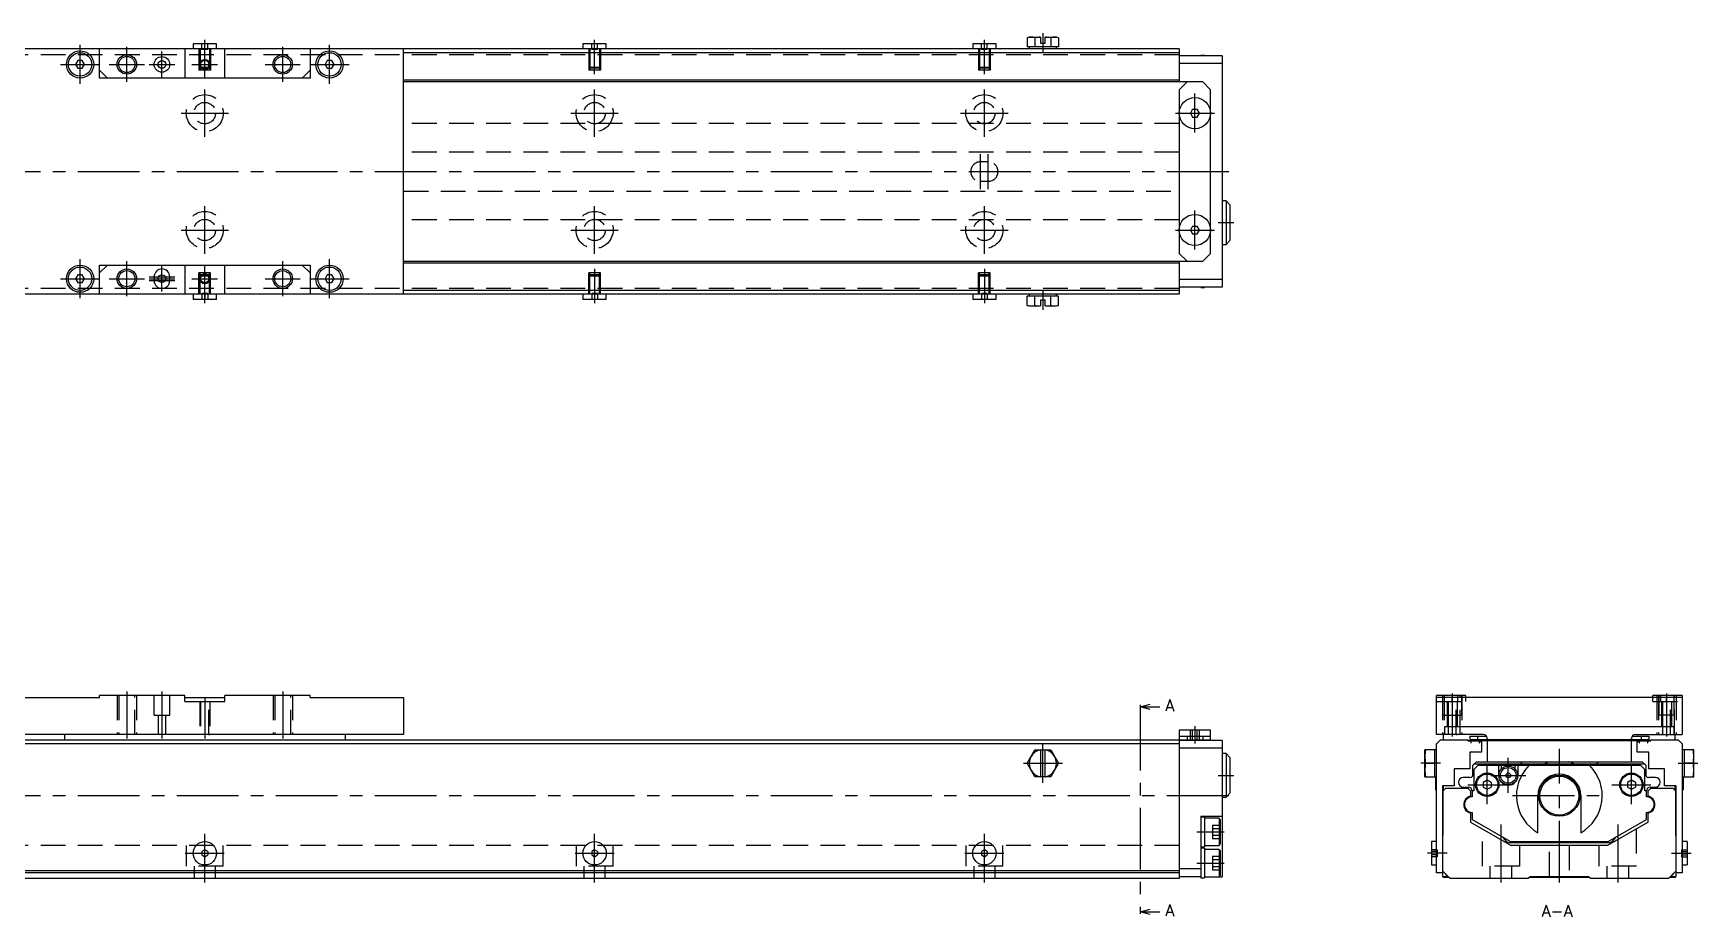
# Model space of a CAD drawing. Extents: x -1 to 811, y -8 to 227.
# Drawn here: x 384 to 811, y 0.2 to 227 of the extents above; entities that cross this region are included whole.
import ezdxf

# ---------------------------------------------------------------- set-up
doc = ezdxf.new("R2010")
doc.units = 0
doc.header["$LTSCALE"] = 0.5
doc.linetypes.add('CENTER', pattern=[50.8, 31.75, -6.35, 6.35, -6.35])
doc.linetypes.add('DASHED', pattern=[19.05, 12.7, -6.35])
for name, color, linetype in [('MSM_CENTER', 1, 'CENTER'), ('MSM_CONTINUOUS', 7, 'CONTINUOUS'), ('MSM_DASHED', 4, 'DASHED'), ('MSM_NARROW', 5, 'CONTINUOUS'), ('MSM_PART_NUMBER', 7, 'CONTINUOUS')]:
    doc.layers.add(name, color=color, linetype=linetype)
doc.styles.get("Standard").update_dxf_attribs({"font": 'txt.shx', "height": 1, "bigfont": 'bigfont.shx'})

msp = doc.modelspace()

# ---------------------------------------------------------------- linework, layer by layer
at = {"layer": 'MSM_CENTER'}
for p, q in [((643, 227), (643, 222)), ((396, 214), (396, 224)), ((408, 214.5), (408, 223.5)), ((417, 215.7), (417, 222.3)), ((428, 215.7), (428, 225.31)), ((448, 214.5), (448, 223.5)), ((460, 214), (460, 224)), ((528, 216.5), (528, 225.31)), ((628, 216.5), (628, 225.31)), ((391, 219), (401, 219)), ((403.5, 219), (412.5, 219)), ((413.7, 219), (420.3, 219)), ((424.7, 219), (431.3, 219)), ((443.5, 219), (452.5, 219)), ((455, 219), (465, 219)), ((428, 200.41), (428, 212.59)), ((528, 200.41), (528, 212.59)), ((628, 200.41), (628, 212.59)), ((682, 201.5), (682, 211.5)), ((421.91, 206.5), (434.09, 206.5)), ((521.91, 206.5), (534.09, 206.5)), ((621.91, 206.5), (634.09, 206.5)), ((677, 206.5), (687, 206.5)), ((627, 187), (627, 196)), ((629, 187), (629, 196)), ((116, 191.5), (692, 191.5)), ((428, 170.41), (428, 182.59)), ((528, 170.41), (528, 182.59)), ((628, 170.41), (628, 182.59)), ((682, 171.5), (682, 181.5)), ((421.91, 176.5), (434.09, 176.5)), ((521.91, 176.5), (534.09, 176.5)), ((621.91, 176.5), (634.09, 176.5)), ((677, 176.5), (687, 176.5)), ((688, 178.4), (692, 178.4)), ((396, 159), (396, 169)), ((408, 159.5), (408, 168.5)), ((417, 160.7), (417, 167.3)), ((428, 157.69), (428, 167.3)), ((448, 159.5), (448, 168.5)), ((460, 159), (460, 169)), ((391, 164), (401, 164)), ((403.5, 164), (412.5, 164)), ((413.7, 164.5), (420.3, 164.5)), ((413.7, 164), (420.3, 164)), ((413.7, 163.5), (420.3, 163.5)), ((424.7, 164), (431.3, 164)), ((443.5, 164), (452.5, 164)), ((455, 164), (465, 164)), ((528, 166.5), (528, 157.69)), ((628, 166.5), (628, 157.69)), ((643, 161), (643, 156.01)), ((408, 58), (408, 46)), ((417, 58), (417, 46)), ((428, 56.5), (428, 46)), ((448, 58), (448, 46)), ((748, 57.5), (748, 46.5)), ((803, 57.5), (803, 46.5)), ((668, 53.6), (668, 2)), ((682, 49.1), (682, 44.7)), ((643, 34.6), (643, 44.6)), ((775.5, 9), (775.5, 43.3)), ((638, 39.6), (648, 39.6)), ((745, 39.6), (740, 39.6)), ((757, 29.1), (757, 39.1)), ((762.4, 32), (762.4, 41)), ((794, 29.1), (794, 39.1)), ((806, 39.6), (811, 39.6)), ((688, 36.5), (692, 36.5)), ((757.9, 36.5), (766.9, 36.5)), ((116, 31.3), (692, 31.3)), ((752, 34.1), (762, 34.1)), ((763.5, 31.3), (787.5, 31.3)), ((789, 34.1), (799, 34.1)), ((428, 9), (428, 21.5)), ((528, 9), (528, 21.5)), ((628, 9), (628, 21.5)), ((682.5, 22), (689.5, 22)), ((760.5, 23.86), (760.5, 9)), ((790.5, 23.86), (790.5, 9)), ((423, 16.5), (433, 16.5)), ((523, 16.5), (533, 16.5)), ((623, 16.5), (633, 16.5)), ((682.5, 14), (689.5, 14)), ((746.7, 16.5), (741.7, 16.5)), ((804.3, 16.5), (809.3, 16.5))]:
    msp.add_line(p, q, dxfattribs=at)
at = {"layer": 'MSM_CONTINUOUS'}
for p, q in [((678, 223), (178, 223)), ((401, 215.5), (401, 223)), ((422.9, 223), (422.9, 215.5)), ((425, 224.3), (425, 223)), ((431, 224.3), (425, 224.3)), ((431, 223), (431, 224.3)), ((433.1, 215.5), (433.1, 223)), ((455, 223), (455, 215.5)), ((479, 160), (479, 223)), ((525, 224.3), (525, 223)), ((531, 224.3), (525, 224.3)), ((531, 223), (531, 224.3)), ((625, 224.3), (625, 223)), ((631, 224.3), (625, 224.3)), ((631, 223), (631, 224.3)), ((639.5, 226), (638.96, 225.85)), ((638.96, 225.85), (638.96, 223.5)), ((647.04, 223.5), (638.96, 223.5)), ((639.5, 226), (642.4, 226)), ((639.5, 223.5), (639.5, 223)), ((640.98, 225.85), (640.98, 223.5)), ((642.4, 226), (642.4, 224.5)), ((642.4, 224.5), (643.6, 224.5)), ((643.6, 224.5), (643.6, 226)), ((643.6, 226), (646.5, 226)), ((645.02, 225.85), (645.02, 223.5)), ((647.04, 225.85), (646.5, 226)), ((646.5, 223), (646.5, 223.5)), ((647.04, 225.85), (647.04, 223.5)), ((678, 223), (678, 214.5)), ((395.42, 220), (394.85, 219)), ((394.85, 219), (395.42, 218)), ((396.58, 220), (395.42, 220)), ((395.42, 218), (396.58, 218)), ((397.15, 219), (396.58, 220)), ((396.58, 218), (397.15, 219)), ((459.42, 220), (458.85, 219)), ((458.85, 219), (459.42, 218)), ((460.58, 220), (459.42, 220)), ((459.42, 218), (460.58, 218)), ((461.15, 219), (460.58, 220)), ((460.58, 218), (461.15, 219)), ((678, 222), (479, 222)), ((689, 221.2), (678, 221.2)), ((689, 219.2), (678, 219.2)), ((684.5, 221.3), (683.5, 221.3)), ((683.5, 221.3), (683.5, 221.2)), ((684.5, 221.3), (684.5, 221.2)), ((689, 221.2), (689, 161.8)), ((403, 215.5), (401, 217.5)), ((455, 215.5), (401, 215.5)), ((455, 217.5), (453, 215.5)), ((678, 215), (479, 215)), ((684, 214.5), (479, 214.5)), ((680, 214.5), (678, 212.5)), ((686, 212.5), (684, 214.5)), ((678, 212.5), (678, 170.5)), ((686, 170.5), (686, 212.5)), ((681.42, 207.5), (680.85, 206.5)), ((680.85, 206.5), (681.42, 205.5)), ((681.42, 207.5), (682.58, 207.5)), ((681.42, 205.5), (682.58, 205.5)), ((683.15, 206.5), (682.58, 207.5)), ((682.58, 205.5), (683.15, 206.5)), ((690, 184), (689, 184)), ((690, 184), (690, 172.8)), ((691, 183), (690, 184)), ((691, 183), (691, 173.8)), ((681.42, 177.5), (680.85, 176.5)), ((680.85, 176.5), (681.42, 175.5)), ((681.42, 177.5), (682.58, 177.5)), ((681.42, 175.5), (682.58, 175.5)), ((683.15, 176.5), (682.58, 177.5)), ((682.58, 175.5), (683.15, 176.5)), ((689, 172.8), (690, 172.8)), ((690, 172.8), (691, 173.8)), ((401, 165.5), (403, 167.5)), ((401, 167.5), (455, 167.5)), ((401, 160), (401, 167.5)), ((422.9, 167.5), (422.9, 160)), ((433.1, 160), (433.1, 167.5)), ((453, 167.5), (455, 165.5)), ((455, 167.5), (455, 160)), ((479, 168.5), (684, 168.5)), ((678, 168), (479, 168)), ((678, 170.5), (680, 168.5)), ((678, 168.5), (678, 160)), ((684, 168.5), (686, 170.5)), ((395.42, 165), (394.85, 164)), ((394.85, 164), (395.42, 163)), ((396.58, 165), (395.42, 165)), ((395.42, 163), (396.58, 163)), ((397.15, 164), (396.58, 165)), ((396.58, 163), (397.15, 164)), ((415, 164.5), (415, 163.5)), ((419, 163.5), (419, 164.5)), ((459.42, 165), (458.85, 164)), ((458.85, 164), (459.42, 163)), ((460.58, 165), (459.42, 165)), ((459.42, 163), (460.58, 163)), ((461.15, 164), (460.58, 165)), ((460.58, 163), (461.15, 164)), ((689, 163.8), (678, 163.8)), ((678, 160), (178, 160)), ((425, 160), (425, 158.7)), ((431, 158.7), (425, 158.7)), ((431, 158.7), (431, 160)), ((678, 161), (479, 161)), ((525, 160), (525, 158.7)), ((531, 158.7), (525, 158.7)), ((531, 158.7), (531, 160)), ((625, 160), (625, 158.7)), ((631, 158.7), (625, 158.7)), ((631, 158.7), (631, 160)), ((647.04, 159.5), (638.96, 159.5)), ((638.96, 157.15), (638.96, 159.5)), ((639.5, 160), (639.5, 159.5)), ((640.98, 157.15), (640.98, 159.5)), ((642.4, 158.5), (642.4, 157)), ((643.6, 158.5), (642.4, 158.5)), ((643.6, 157), (643.6, 158.5)), ((645.02, 157.15), (645.02, 159.5)), ((646.5, 159.5), (646.5, 160)), ((647.04, 157.15), (647.04, 159.5)), ((689, 161.8), (678, 161.8)), ((683.5, 161.8), (683.5, 161.7)), ((683.5, 161.7), (684.5, 161.7)), ((684.5, 161.8), (684.5, 161.7)), ((638.96, 157.15), (639.5, 157)), ((639.5, 157), (642.4, 157)), ((643.6, 157), (646.5, 157)), ((646.5, 157), (647.04, 157.15)), ((377, 56.5), (401, 56.5)), ((401, 56.5), (401, 57)), ((422.9, 57), (401, 57)), ((422.9, 55.5), (422.9, 57)), ((422.9, 56.5), (433.1, 56.5)), ((455, 57), (433.1, 57)), ((433.1, 55.5), (433.1, 57)), ((455, 56.5), (455, 57)), ((455, 56.5), (479, 56.5)), ((479, 56.5), (479, 47)), ((751.5, 57), (744, 57)), ((744, 47), (744, 57)), ((807, 56.5), (744, 56.5)), ((749.5, 56.5), (749.5, 57)), ((751.5, 56.5), (751.5, 57)), ((807, 57), (799.5, 57)), ((799.5, 56.5), (799.5, 57)), ((801.5, 56.5), (801.5, 57)), ((807, 57), (807, 47)), ((422.9, 55.5), (433.1, 55.5)), ((668, 54.1), (670.5, 54.77)), ((668, 54.6), (668, 53.6)), ((668, 54.1), (673, 54.1)), ((670.5, 53.43), (668, 54.1)), ((479, 47), (377, 47)), ((392, 47), (392, 45.6)), ((464, 47), (464, 45.6)), ((686, 48.1), (678, 48.1)), ((678, 48.1), (678, 10)), ((686, 45.5), (686, 48.1)), ((756, 47), (744, 47)), ((745.8, 45.6), (745.8, 47)), ((805, 49), (746, 49)), ((746, 49), (746, 47)), ((795, 47), (807, 47)), ((805, 47), (805, 49)), ((805.2, 45.6), (805.2, 47)), ((169, 45.6), (686, 45.6)), ((678, 44.6), (178, 44.6)), ((638.96, 39.6), (640.98, 43.1)), ((640.98, 43.1), (645.02, 43.1)), ((642.4, 43.1), (642.4, 36.1)), ((643.6, 36.1), (643.6, 43.1)), ((645.02, 43.1), (647.04, 39.6)), ((678, 46.6), (686, 46.6)), ((689, 45.5), (678, 45.5)), ((689, 43.5), (678, 43.5)), ((680, 46.6), (680, 45.6)), ((684, 46.6), (684, 45.5)), ((689, 45.5), (689, 10.5)), ((741, 43.05), (741.01, 43.1)), ((741, 36.15), (741, 43.05)), ((744, 43.1), (741.01, 43.1)), ((743.5, 43.1), (743.5, 36.1)), ((744, 44.6), (745, 45.6)), ((744, 11.5), (744, 44.6)), ((745, 45.6), (752, 45.6)), ((752, 45.6), (752, 45.4)), ((752, 45.5), (799, 45.5)), ((752, 45.4), (752.8, 45.4)), ((752.5, 46.6), (756.8, 46.6)), ((752.5, 46.6), (752.5, 45.5)), ((798.5, 45.6), (752.5, 45.6)), ((752.8, 45.4), (752.8, 44.85)), ((752.8, 44.85), (752.9, 44.85)), ((752.9, 44.85), (752.9, 45.35)), ((752.9, 45.35), (754.9, 45.35)), ((754.5, 46.6), (754.5, 45.6)), ((754.9, 45.35), (754.9, 44.85)), ((754.9, 44.85), (755, 44.85)), ((755, 45.2), (755.5, 45.2)), ((755, 44.85), (755, 45.2)), ((755.5, 45.2), (755.5, 42.5)), ((756.5, 46.87), (756.5, 46.6)), ((757, 46), (757, 45.6)), ((757, 45.5), (757, 40)), ((794, 45.6), (794, 46)), ((794, 40), (794, 45.5)), ((794.2, 46.6), (798.5, 46.6)), ((794.5, 46.6), (794.5, 46.87)), ((795.5, 45.2), (796, 45.2)), ((795.5, 42.5), (795.5, 45.2)), ((796, 45.2), (796, 44.85)), ((796, 44.85), (796.1, 44.85)), ((796.1, 45.35), (798.1, 45.35)), ((796.1, 44.85), (796.1, 45.35)), ((796.5, 46.6), (796.5, 45.6)), ((798.1, 45.35), (798.1, 44.85)), ((798.1, 44.85), (798.2, 44.85)), ((798.2, 45.4), (799, 45.4)), ((798.2, 44.85), (798.2, 45.4)), ((798.5, 46.6), (798.5, 45.5)), ((799, 45.6), (806, 45.6)), ((799, 45.4), (799, 45.6)), ((806, 45.6), (807, 44.6)), ((807, 44.6), (807, 11.5)), ((809.99, 43.1), (807, 43.1)), ((807.5, 43.1), (807.5, 36.1)), ((809.99, 43.1), (810, 43.05)), ((810, 36.15), (810, 43.05)), ((640.98, 36.1), (638.96, 39.6)), ((647.04, 39.6), (645.02, 36.1)), ((690, 42.1), (689, 42.1)), ((691, 41.1), (690, 42.1)), ((690, 42.1), (690, 30.9)), ((691, 41.1), (691, 31.9)), ((741.15, 39.6), (743.5, 39.6)), ((752.5, 42.5), (752.5, 38.2)), ((755.5, 42.5), (752.5, 42.5)), ((754.25, 40), (753.25, 39)), ((753.25, 39), (753.25, 36.29)), ((754.55, 39), (753.55, 38)), ((753.75, 39.5), (797.25, 39.5)), ((754.25, 40), (796.75, 40)), ((796.45, 39), (754.55, 39)), ((759.9, 39), (759.9, 36.5)), ((760.7, 38.19), (760.7, 39)), ((764.1, 39), (764.1, 38.19)), ((764.9, 36.5), (764.9, 39)), ((766, 39.5), (765.5, 40)), ((785.5, 40), (785, 39.5)), ((798.5, 42.5), (795.5, 42.5)), ((797.45, 38), (796.45, 39)), ((797.75, 39), (796.75, 40)), ((797.75, 36.29), (797.75, 39)), ((798.5, 38.2), (798.5, 42.5)), ((809.85, 39.6), (807.5, 39.6)), ((645.02, 36.1), (640.98, 36.1)), ((741.01, 36.1), (741, 36.15)), ((741.01, 36.1), (744, 36.1)), ((743.75, 36.1), (743.75, 32.8)), ((748.5, 38.2), (748.5, 33.8)), ((752.5, 38.2), (748.5, 38.2)), ((752.55, 36), (750.85, 36)), ((753.55, 38), (753.55, 32.5)), ((757, 35.25), (756, 34.68)), ((756, 34.68), (756, 33.52)), ((758, 34.68), (757, 35.25)), ((758, 34.68), (758, 33.52)), ((794, 35.25), (793, 34.68)), ((793, 34.68), (793, 33.52)), ((795, 34.68), (794, 35.25)), ((795, 34.68), (795, 33.52)), ((797.45, 32.5), (797.45, 38)), ((800.15, 36), (798.45, 36)), ((802.5, 38.2), (798.5, 38.2)), ((802.5, 33.8), (802.5, 38.2)), ((807, 36.1), (809.99, 36.1)), ((807.25, 36.1), (807.25, 32.8)), ((810, 36.15), (809.99, 36.1)), ((689, 30.9), (690, 30.9)), ((690, 30.9), (691, 31.9)), ((743.75, 32.8), (744, 32.8)), ((745.5, 33.8), (745.5, 11.5)), ((748.5, 33.8), (745.5, 33.8)), ((745.5, 31.8), (745.55, 31.8)), ((745.55, 33.8), (745.55, 21.05)), ((745.65, 21.15), (745.65, 33.8)), ((745.7, 32.5), (746.4, 33.2)), ((745.7, 21.2), (745.7, 32.5)), ((745.8, 32.6), (745.8, 33.8)), ((746.4, 33.2), (752.05, 33.2)), ((750.85, 33.5), (752.16, 33.5)), ((752.05, 33.2), (752.75, 32.5)), ((752.75, 32.5), (752.75, 31.16)), ((753.55, 32.5), (753.16, 32.5)), ((753.16, 32.5), (753.16, 31)), ((756, 33.52), (757, 32.95)), ((757, 32.95), (758, 33.52)), ((770, 21.77), (770, 31.3)), ((781, 31.3), (781, 21.77)), ((793, 33.52), (794, 32.95)), ((794, 32.95), (795, 33.52)), ((797.84, 32.5), (797.45, 32.5)), ((797.84, 31), (797.84, 32.5)), ((798.25, 32.5), (798.95, 33.2)), ((798.25, 31.16), (798.25, 32.5)), ((798.84, 33.5), (800.15, 33.5)), ((798.95, 33.2), (804.6, 33.2)), ((805.5, 33.8), (802.5, 33.8)), ((804.6, 33.2), (805.3, 32.5)), ((805.2, 32.6), (805.2, 33.8)), ((805.3, 32.5), (805.3, 21.2)), ((805.35, 33.8), (805.35, 21.15)), ((805.45, 21.05), (805.45, 33.8)), ((805.45, 31.8), (805.5, 31.8)), ((805.5, 11.5), (805.5, 33.8)), ((807, 32.8), (807.25, 32.8)), ((683.5, 26), (689, 26)), ((683.5, 26), (683.5, 10.2)), ((684.5, 25.8), (683.5, 25.8)), ((684.5, 25.8), (684.5, 18.2)), ((752.75, 26.84), (752.75, 24.5)), ((753.16, 27), (753.16, 25.16)), ((797.84, 25.16), (797.84, 27)), ((798.25, 24.5), (798.25, 26.84)), ((688.19, 25.5), (684.5, 25.5)), ((688.5, 25.19), (688.19, 25.5)), ((688.19, 25.5), (688.19, 18.5)), ((688.5, 25.19), (688.5, 18.81)), ((752.75, 24.5), (763.14, 18.5)), ((753.16, 25.16), (762.96, 19.5)), ((798.25, 24.5), (787.86, 18.5)), ((788.03, 19.5), (797.84, 25.16)), ((428, 17.37), (427.25, 16.93)), ((428.75, 16.93), (428, 17.37)), ((528, 17.37), (527.25, 16.93)), ((528.75, 16.93), (528, 17.37)), ((628, 17.37), (627.25, 16.93)), ((628.75, 16.93), (628, 17.37)), ((683.5, 18.2), (684.5, 18.2)), ((684.5, 17.8), (683.5, 17.8)), ((684.5, 18.5), (688.19, 18.5)), ((684.5, 17.8), (684.5, 10.2)), ((688.19, 17.5), (684.5, 17.5)), ((688.19, 18.5), (688.5, 18.81)), ((688.5, 17.19), (688.19, 17.5)), ((688.19, 17.5), (688.19, 10.5)), ((688.5, 17.19), (688.5, 10.81)), ((744, 19.5), (742.7, 19.5)), ((742.7, 19.5), (742.7, 13.5)), ((745.5, 21), (745.7, 21.2)), ((761.78, 19.65), (762.54, 19.3)), ((762.54, 19.3), (788.46, 19.3)), ((762.96, 19.5), (788.03, 19.5)), ((787.86, 18.5), (763.14, 18.5)), ((788.46, 19.3), (789.22, 19.65)), ((805.3, 21.2), (805.5, 21)), ((808.3, 19.5), (807, 19.5)), ((808.3, 19.5), (808.3, 13.5)), ((427.25, 16.93), (427.25, 16.07)), ((427.25, 16.07), (428, 15.63)), ((428, 15.63), (428.75, 16.07)), ((428.75, 16.93), (428.75, 16.07)), ((527.25, 16.93), (527.25, 16.07)), ((527.25, 16.07), (528, 15.63)), ((528, 15.63), (528.75, 16.07)), ((528.75, 16.93), (528.75, 16.07)), ((627.25, 16.93), (627.25, 16.07)), ((627.25, 16.07), (628, 15.63)), ((628, 15.63), (628.75, 16.07)), ((628.75, 16.93), (628.75, 16.07)), ((742.7, 13.5), (744, 13.5)), ((807, 13.5), (808.3, 13.5)), ((678, 12), (178, 12)), ((678, 11.5), (178, 11.5)), ((678, 10), (178, 10)), ((683.5, 12.5), (678, 12.5)), ((683.5, 10.5), (678, 10.5)), ((683.5, 10.2), (684.5, 10.2)), ((684.5, 10.5), (689, 10.5)), ((688.19, 10.5), (688.5, 10.81)), ((745.5, 11.5), (744, 11.5)), ((747.5, 10), (745.5, 12)), ((745.55, 11.95), (745.55, 10.6)), ((745.65, 10.6), (745.65, 11.85)), ((747, 10.5), (745.75, 10.5)), ((745.75, 10.4), (747.1, 10.4)), ((767.5, 10), (747.5, 10)), ((768, 10.5), (767.5, 10)), ((767.9, 10.4), (783.1, 10.4)), ((783, 10.5), (768, 10.5)), ((783.5, 10), (783, 10.5)), ((803.5, 10), (783.5, 10)), ((805.5, 12), (803.5, 10)), ((803.9, 10.4), (805.25, 10.4)), ((805.25, 10.5), (804, 10.5)), ((805.35, 11.85), (805.35, 10.6)), ((805.45, 10.6), (805.45, 11.95)), ((807, 11.5), (805.5, 11.5)), ((668, 1.5), (670.5, 2.17)), ((668, 2), (668, 1)), ((668, 1.5), (673, 1.5)), ((670.5, 0.83), (668, 1.5))]:
    msp.add_line(p, q, dxfattribs=at)
for centre, radius in [((396, 219), 3.5), ((460, 219), 3.5), ((396, 219), 3), ((408, 219), 2.07), ((417, 219), 2), ((417, 219), 1), ((428, 219), 1.06), ((448, 219), 2.07), ((460, 219), 3), ((682, 206.5), 4), ((682, 176.5), 4), ((396, 164), 3.5), ((396, 164), 3), ((460, 164), 3.5), ((460, 164), 3), ((408, 164), 2.07), ((417, 164), 1), ((428, 164), 1.06), ((448, 164), 2.07), ((762.4, 36.5), 2.4), ((762.4, 36.5), 2), ((757, 34.1), 3), ((757, 34.1), 2.75), ((762.4, 36.5), 0.6), ((775.5, 31.3), 5.3), ((775.5, 31.3), 5), ((794, 34.1), 3), ((794, 34.1), 2.75), ((428, 16.5), 3), ((528, 16.5), 3), ((628, 16.5), 3)]:
    msp.add_circle(centre, radius, dxfattribs=at)
for centre, radius, start, end in [((640.01, 222.14), 3.86, 90.5738, 105.7691), ((639.93, 222.14), 3.86, 74.2277, 89.4294), ((643.21, 209.49), 16.52, 92.8088, 97.7596), ((642.82, 209.83), 16.17, 82.1877, 87.2439), ((646.07, 222.14), 3.86, 90.5738, 105.7691), ((645.99, 222.14), 3.86, 74.2277, 89.4294), ((417, 164.5), 2, 360, 180), ((417, 163.5), 2, 180, 0), ((640.01, 160.86), 3.86, 254.2309, 269.4262), ((639.93, 160.86), 3.86, 270.5706, 285.7723), ((643.21, 173.51), 16.52, 262.2404, 267.1912), ((642.82, 173.17), 16.17, 272.7561, 277.8123), ((646.07, 160.86), 3.86, 254.2309, 269.4262), ((645.99, 160.86), 3.86, 270.5706, 285.7723), ((756, 46), 1, 0, 90), ((795, 46), 1, 90, 180), ((643, 39.6), 3.5, 99.8709, 260.1291), ((643, 39.6), 3.5, 279.8709, 80.1291), ((752.31, 41.29), 11.31, 170.8086, 179.713), ((798.69, 41.29), 11.31, 0.287, 9.1914), ((752.31, 41.41), 11.31, 180.2886, 189.1898), ((752.31, 37.79), 11.31, 170.8086, 179.713), ((775.5, 31.3), 11, 135.573, 240), ((762.94, 38.55), 2.95, 28.8538, 29.4409), ((775.5, 31.3), 9, 104.8351, 114.3406), ((775.5, 31.3), 9, 65.6594, 75.1649), ((775.5, 31.3), 11, 300, 44.427), ((788.06, 38.55), 2.95, 150.5591, 151.1462), ((798.69, 41.41), 11.31, 350.8102, 359.7114), ((798.69, 37.79), 11.31, 0.287, 9.1914), ((752.31, 37.91), 11.31, 180.2886, 189.1898), ((750.85, 34.75), 1.25, 90, 270), ((752.55, 37), 1, 270, 0), ((762.4, 36.5), 2.5, 180, 360), ((775.5, 31.3), 5.5, 0, 180), ((798.45, 37), 1, 180, 270), ((800.15, 34.75), 1.25, 270, 90), ((798.69, 37.91), 11.31, 350.8102, 359.7114), ((753.16, 29), 2.2, 100.7406, 259.2594), ((753.16, 29), 2, 90, 270), ((752.16, 32.5), 1, 360, 90), ((798.84, 32.5), 1, 90, 180), ((797.84, 29), 2, 270, 90), ((797.84, 29), 2.2, 280.7406, 79.2594), ((775.5, 31.3), 18, 216.337, 220.3155), ((775.5, 31.3), 18, 319.6845, 323.663), ((805.8, 16.5), 0.502, 127.162, 232.838), ((745.75, 10.6), 0.2, 180, 270), ((745.75, 10.6), 0.1, 180, 270), ((747.8, 12.5), 2, 216.8699, 233.1301), ((803.2, 12.5), 2, 306.8699, 323.1301), ((805.25, 10.6), 0.1, 270, 360), ((805.25, 10.6), 0.2, 270, 360)]:
    msp.add_arc(centre, radius, start, end, dxfattribs=at)
at = {"layer": 'MSM_DASHED'}
for p, q in [((426.5, 223), (426.5, 217.5)), ((426.77, 223), (426.77, 217.5)), ((427.25, 222.8), (427.25, 224.3)), ((428.75, 222.8), (427.25, 222.8)), ((428, 222.8), (428, 224.3)), ((428.75, 222.8), (428.75, 224.3)), ((429.23, 223), (429.23, 217.5)), ((429.5, 223), (429.5, 217.5)), ((526.5, 223), (526.5, 217.5)), ((526.77, 223), (526.77, 217.5)), ((527.25, 222.8), (527.25, 224.3)), ((528.75, 222.8), (527.25, 222.8)), ((528, 222.8), (528, 224.3)), ((528.75, 222.8), (528.75, 224.3)), ((529.23, 223), (529.23, 217.5)), ((529.5, 223), (529.5, 217.5)), ((626.5, 223), (626.5, 217.5)), ((626.77, 223), (626.77, 217.5)), ((627.25, 222.8), (627.25, 224.3)), ((628.75, 222.8), (627.25, 222.8)), ((628, 222.8), (628, 224.3)), ((628.75, 222.8), (628.75, 224.3)), ((629.23, 223), (629.23, 217.5)), ((629.5, 223), (629.5, 217.5)), ((678, 221.5), (178, 221.5)), ((426.77, 218), (426.5, 218.27)), ((426.5, 218.27), (429.5, 218.27)), ((429.23, 218), (426.77, 218)), ((429.23, 218), (429.5, 218.27)), ((526.77, 218), (526.5, 218.27)), ((526.5, 218.27), (529.5, 218.27)), ((529.23, 218), (526.77, 218)), ((529.23, 218), (529.5, 218.27)), ((626.77, 218), (626.5, 218.27)), ((626.5, 218.27), (629.5, 218.27)), ((629.23, 218), (626.77, 218)), ((629.23, 218), (629.5, 218.27)), ((429.5, 217.5), (426.5, 217.5)), ((529.5, 217.5), (526.5, 217.5)), ((629.5, 217.5), (626.5, 217.5)), ((678, 203.86), (479, 203.86)), ((678, 196.5), (479, 196.5)), ((629, 194), (627, 194)), ((627, 189), (629, 189)), ((479, 186.5), (678, 186.5)), ((678, 179.14), (479, 179.14)), ((429.5, 165.5), (426.5, 165.5)), ((426.5, 160), (426.5, 165.5)), ((426.77, 165), (426.5, 164.73)), ((426.5, 164.73), (429.5, 164.73)), ((426.77, 160), (426.77, 165.5)), ((429.23, 165), (426.77, 165)), ((429.23, 160), (429.23, 165.5)), ((429.23, 165), (429.5, 164.73)), ((429.5, 160), (429.5, 165.5)), ((529.5, 165.5), (526.5, 165.5)), ((526.5, 160), (526.5, 165.5)), ((526.77, 165), (526.5, 164.73)), ((526.5, 164.73), (529.5, 164.73)), ((526.77, 160), (526.77, 165.5)), ((529.23, 165), (526.77, 165)), ((529.23, 160), (529.23, 165.5)), ((529.23, 165), (529.5, 164.73)), ((529.5, 160), (529.5, 165.5)), ((629.5, 165.5), (626.5, 165.5)), ((626.5, 160), (626.5, 165.5)), ((626.77, 165), (626.5, 164.73)), ((626.5, 164.73), (629.5, 164.73)), ((626.77, 160), (626.77, 165.5)), ((629.23, 165), (626.77, 165)), ((629.23, 160), (629.23, 165.5)), ((629.23, 165), (629.5, 164.73)), ((629.5, 160), (629.5, 165.5)), ((678, 161.5), (178, 161.5)), ((427.25, 160.2), (427.25, 158.7)), ((428.75, 160.2), (427.25, 160.2)), ((428, 160.2), (428, 158.7)), ((428.75, 160.2), (428.75, 158.7)), ((527.25, 160.2), (527.25, 158.7)), ((528.75, 160.2), (527.25, 160.2)), ((528, 160.2), (528, 158.7)), ((528.75, 160.2), (528.75, 158.7)), ((627.25, 160.2), (627.25, 158.7)), ((628.75, 160.2), (627.25, 160.2)), ((628, 160.2), (628, 158.7)), ((628.75, 160.2), (628.75, 158.7)), ((405.5, 57), (405.5, 47)), ((405.93, 57), (405.93, 47)), ((410.07, 47), (410.07, 57)), ((410.5, 57), (410.5, 47)), ((415, 52), (415, 57)), ((419, 52), (419, 57)), ((445.5, 57), (445.5, 47)), ((445.93, 57), (445.93, 47)), ((450.07, 47), (450.07, 57)), ((450.5, 57), (450.5, 47)), ((745.5, 57), (745.5, 52)), ((745.5, 57), (745.5, 47)), ((745.93, 57), (745.93, 47)), ((748, 55.26), (748, 56.36)), ((749.5, 55.5), (749.5, 56.5)), ((750.07, 47), (750.07, 57)), ((750.5, 52), (750.5, 57)), ((750.5, 57), (750.5, 47)), ((751.5, 55.5), (751.5, 56.5)), ((799.5, 55.5), (799.5, 56.5)), ((800.5, 57), (800.5, 47)), ((800.93, 57), (800.93, 47)), ((801, 57), (801, 52)), ((801.5, 55.5), (801.5, 56.5)), ((803, 55.26), (803, 56.36)), ((805, 52), (805, 57)), ((805.07, 47), (805.07, 57)), ((805.5, 57), (805.5, 47)), ((415, 52), (419, 52)), ((416, 52), (416, 47)), ((418, 47), (418, 52)), ((426.7, 55.5), (426.7, 47)), ((426.94, 55.5), (426.94, 47)), ((429.06, 47), (429.06, 55.5)), ((429.3, 55.5), (429.3, 47)), ((744, 55.5), (751.5, 55.5)), ((745.5, 52), (750.5, 52)), ((746.7, 55.5), (746.7, 47)), ((746.94, 55.5), (746.94, 47)), ((747, 52), (747, 47)), ((749, 47), (749, 52)), ((749.06, 47), (749.06, 55.5)), ((749.3, 55.5), (749.3, 47)), ((799.5, 55.5), (807, 55.5)), ((805, 52), (801, 52)), ((801.7, 55.5), (801.7, 47)), ((801.94, 55.5), (801.94, 47)), ((802, 52), (802, 47)), ((804, 47), (804, 52)), ((804.06, 47), (804.06, 55.5)), ((804.3, 55.5), (804.3, 47)), ((680.85, 45.6), (680.85, 48.1)), ((681.42, 45.6), (681.42, 48.1)), ((682.58, 45.6), (682.58, 48.1)), ((683.15, 45.6), (683.15, 48.1)), ((748, 48.5), (748, 47.5)), ((803, 48.5), (803, 47.5)), ((682.5, 22), (689.5, 22)), ((686.5, 23.73), (688.5, 23.73)), ((686.5, 23.73), (686.5, 20.27)), ((686.5, 22.87), (688.5, 22.87)), ((755.75, 13.2), (755.75, 22.77)), ((795.25, 22.77), (795.25, 13.2)), ((678, 18.5), (178, 18.5)), ((423.25, 18.5), (423.25, 13.2)), ((432.75, 13.2), (432.75, 18.5)), ((523.25, 18.5), (523.25, 13.2)), ((532.75, 13.2), (532.75, 18.5)), ((623.25, 18.5), (623.25, 13.2)), ((632.75, 13.2), (632.75, 18.5)), ((686.5, 21.13), (688.5, 21.13)), ((686.5, 20.27), (688.5, 20.27)), ((744.2, 17.37), (742.7, 17.37)), ((744.2, 17.37), (744.2, 15.63)), ((765.25, 18.5), (765.25, 13.2)), ((773, 10.5), (773, 18.5)), ((778, 18.5), (778, 10.5)), ((785.75, 13.2), (785.75, 18.5)), ((806.8, 17.37), (808.3, 17.37)), ((806.8, 17.37), (806.8, 15.63)), ((432.75, 13.2), (423.25, 13.2)), ((425.25, 13.2), (425.25, 10)), ((430.75, 10), (430.75, 13.2)), ((532.75, 13.2), (523.25, 13.2)), ((525.25, 13.2), (525.25, 10)), ((530.75, 10), (530.75, 13.2)), ((632.75, 13.2), (623.25, 13.2)), ((625.25, 13.2), (625.25, 10)), ((630.75, 10), (630.75, 13.2)), ((686.5, 15.73), (688.5, 15.73)), ((686.5, 15.73), (686.5, 12.27)), ((686.5, 14.87), (688.5, 14.87)), ((686.5, 13.13), (688.5, 13.13)), ((744.2, 16.93), (742.7, 16.93)), ((744.2, 16.07), (742.7, 16.07)), ((744.2, 15.63), (742.7, 15.63)), ((765.25, 13.2), (755.75, 13.2)), ((757.75, 10), (757.75, 13.2)), ((763.25, 13.2), (763.25, 10)), ((795.25, 13.2), (785.75, 13.2)), ((787.75, 10), (787.75, 13.2)), ((793.25, 13.2), (793.25, 10)), ((806.8, 16.93), (808.3, 16.93)), ((806.8, 16.07), (808.3, 16.07)), ((806.8, 15.63), (808.3, 15.63)), ((686.5, 12.27), (688.5, 12.27))]:
    msp.add_line(p, q, dxfattribs=at)
for centre, radius in [((428, 206.5), 4.75), ((428, 206.5), 2.75), ((528, 206.5), 4.75), ((528, 206.5), 2.75), ((628, 206.5), 4.75), ((628, 206.5), 2.75), ((428, 176.5), 4.75), ((528, 176.5), 4.75), ((628, 176.5), 4.75), ((428, 176.5), 2.75), ((528, 176.5), 2.75), ((628, 176.5), 2.75)]:
    msp.add_circle(centre, radius, dxfattribs=at)
for centre, start, end in [((627, 191.5), 90, 270), ((629, 191.5), 270, 90)]:
    msp.add_arc(centre, 2.5, start, end, dxfattribs=at)
at = {"layer": 'MSM_NARROW'}
for p, q in [((426.94, 47), (426.7, 47)), ((429.06, 47), (429.3, 47)), ((746.94, 47), (746.7, 47)), ((749.06, 47), (749.3, 47)), ((801.94, 47), (801.7, 47)), ((804.06, 47), (804.3, 47))]:
    msp.add_line(p, q, dxfattribs=at)
for centre, radius in [((408, 219), 2.5), ((428, 219), 1.3), ((448, 219), 2.5), ((408, 164), 2.5), ((428, 164), 1.3), ((448, 164), 2.5)]:
    msp.add_circle(centre, radius, dxfattribs=at)

# ---------------------------------------------------------------- texts
at = {"layer": 'MSM_PART_NUMBER'}
for s, p in [('A', (674.42, 52.97)), ('A', (674.42, 0.37)), ('A-A', (770.95, 0.22))]:
    msp.add_text(s, height=3, dxfattribs=at).set_placement(p)

doc.saveas('drawing.dxf')
